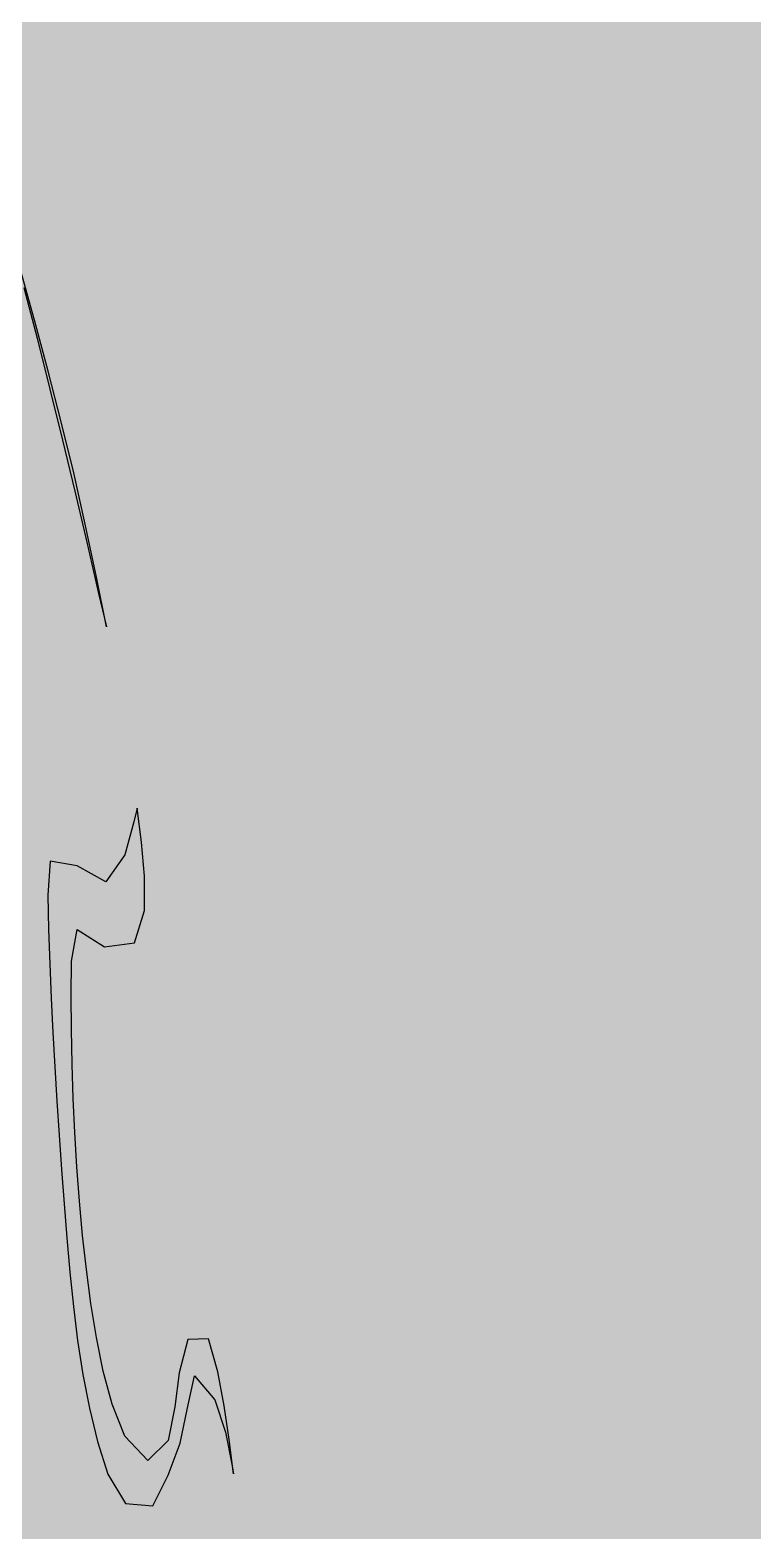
# Model space of a CAD drawing. Extents: x 0 to 1501, y 0 to 1722.
# Drawn here: x 133.03 to 136.05, y 1691.97 to 1698.25 of the extents above; entities that cross this region are included whole.
import ezdxf

# ---------------------------------------------------------------- set-up
doc = ezdxf.new("R2010")
doc.units = 0

msp = doc.modelspace()

# ---------------------------------------------------------------- hatches: boundary and pattern name
at = {"true_color": 0xf8f9fa}
msp.add_hatch(color=256, dxfattribs=at).paths.add_polyline_path([(0, 1722), (1280, 1722), (1280, 1002), (0, 1002)], flags=0)
at = {"true_color": 0xffffff}
msp.add_hatch(color=256, dxfattribs=at).paths.add_polyline_path([(0, 1722), (1280, 1722), (1280, 1656), (0, 1656)], flags=0)
at = {"true_color": 0x232323}
for points in [[(132.6735, 1697.975), (132.8182, 1697.8095), (132.8834, 1697.5998), (132.9441, 1697.3885), (133.002, 1697.1765), (133.0577, 1696.9639), (133.1116, 1696.7508), (133.1641, 1696.5373), (133.2153, 1696.3235), (133.2654, 1696.1095), (133.3146, 1695.8953), (133.348, 1695.7553), (133.3046, 1695.9708), (133.2594, 1696.1859), (133.2108, 1696.4003), (133.159, 1696.6139), (133.1045, 1696.8268), (133.0474, 1697.0391), (132.9879, 1697.2507), (132.9262, 1697.4616), (132.8624, 1697.672), (132.7703, 1697.8668), (132.6688, 1698.0498), (132.6535, 1698.2691), (132.5925, 1698.4786), (132.5174, 1698.6852), (132.4407, 1698.8912), (132.3629, 1699.0968), (132.2839, 1699.3019), (132.2041, 1699.5067), (132.1236, 1699.7112), (132.0437, 1699.916), (131.9663, 1700.1217), (131.8918, 1700.3285), (131.8213, 1700.5367), (131.7569, 1700.7469), (131.7285, 1700.9612), (131.7895, 1701.1464), (131.7325, 1701.3586), (131.6631, 1701.5672), (131.5888, 1701.774), (131.5098, 1701.9791), (131.4215, 1702.1804), (131.3544, 1702.3178), (131.4459, 1702.1179), (131.5311, 1701.9153), (131.6068, 1701.7091), (131.6478, 1701.4954), (131.6189, 1701.2783), (131.6007, 1701.0765), (131.6684, 1700.8674), (131.7456, 1700.6616), (131.8272, 1700.4576), (131.9073, 1700.2529), (131.9873, 1700.0481), (132.0671, 1699.8433), (132.1466, 1699.6384), (132.226, 1699.4334), (132.3051, 1699.2283), (132.3839, 1699.0231), (132.4624, 1698.8178), (132.5405, 1698.6124), (132.6181, 1698.4067), (132.6576, 1698.1925), (132.6735, 1697.975)], [(133.225, 1694.4885), (133.34, 1694.4157), (133.4659, 1694.4315), (133.5069, 1694.567), (133.5065, 1694.7107), (133.4943, 1694.854), (133.4765, 1694.9967), (133.4621, 1694.9393), (133.4253, 1694.8006), (133.3453, 1694.687), (133.2254, 1694.7552), (133.1124, 1694.7743), (133.1032, 1694.6318), (133.106, 1694.488), (133.1107, 1694.3443), (133.1166, 1694.2006), (133.1236, 1694.057), (133.1314, 1693.9134), (133.1401, 1693.7698), (133.1494, 1693.6263), (133.1597, 1693.4829), (133.1706, 1693.3395), (133.1825, 1693.1962), (133.1953, 1693.053), (133.2093, 1692.9098), (133.2263, 1692.767), (133.2484, 1692.625), (133.2763, 1692.4839), (133.3107, 1692.3443), (133.3536, 1692.2072), (133.4281, 1692.0843), (133.5421, 1692.0742), (133.6066, 1692.2024), (133.6558, 1692.3375), (133.6862, 1692.4781), (133.7165, 1692.6186), (133.8007, 1692.5191), (133.8459, 1692.3828), (133.8733, 1692.2416), (133.8798, 1692.2091), (133.8616, 1692.3518), (133.8401, 1692.4939), (133.8137, 1692.6353), (133.7755, 1692.7738), (133.6882, 1692.7705), (133.6524, 1692.6314), (133.6337, 1692.4889), (133.6061, 1692.3479), (133.5209, 1692.2643), (133.4243, 1692.3664), (133.3711, 1692.4998), (133.3341, 1692.6387), (133.3058, 1692.7797), (133.283, 1692.9217), (133.2641, 1693.0643), (133.2481, 1693.2072), (133.2349, 1693.3504), (133.2241, 1693.4938), (133.2154, 1693.6373), (133.2088, 1693.781), (133.2041, 1693.9247), (133.2013, 1694.0685), (133.2004, 1694.2123), (133.2016, 1694.3561), (133.225, 1694.4885)]]:
    msp.add_hatch(color=256, dxfattribs=at).paths.add_polyline_path(points, flags=0)

# ---------------------------------------------------------------- linework, layer by layer
msp.add_lwpolyline([(133.002, 1697.1765), (133.0577, 1696.9639), (133.1116, 1696.7508), (133.1641, 1696.5373), (133.2153, 1696.3235), (133.2654, 1696.1095), (133.3146, 1695.8953), (133.348, 1695.7553), (133.3046, 1695.9708), (133.2594, 1696.1859), (133.2108, 1696.4003), (133.159, 1696.6139), (133.1045, 1696.8268), (133.0474, 1697.0391), (132.9879, 1697.2507)], dxfattribs=at)
msp.add_lwpolyline([(133.225, 1694.4885), (133.34, 1694.4157), (133.4659, 1694.4315), (133.5069, 1694.567), (133.5065, 1694.7107), (133.4943, 1694.854), (133.4765, 1694.9967), (133.4621, 1694.9393), (133.4253, 1694.8006), (133.3453, 1694.687), (133.2254, 1694.7552), (133.1124, 1694.7743), (133.1032, 1694.6318), (133.106, 1694.488), (133.1107, 1694.3443), (133.1166, 1694.2006), (133.1236, 1694.057), (133.1314, 1693.9134), (133.1401, 1693.7698), (133.1494, 1693.6263), (133.1597, 1693.4829), (133.1706, 1693.3395), (133.1825, 1693.1962), (133.1953, 1693.053), (133.2093, 1692.9098), (133.2263, 1692.767), (133.2484, 1692.625), (133.2763, 1692.4839), (133.3107, 1692.3443), (133.3536, 1692.2072), (133.4281, 1692.0843), (133.5421, 1692.0742), (133.6066, 1692.2024), (133.6558, 1692.3375), (133.6862, 1692.4781), (133.7165, 1692.6186), (133.8007, 1692.5191), (133.8459, 1692.3828), (133.8733, 1692.2416), (133.8798, 1692.2091), (133.8616, 1692.3518), (133.8401, 1692.4939), (133.8137, 1692.6353), (133.7755, 1692.7738), (133.6882, 1692.7705), (133.6524, 1692.6314), (133.6337, 1692.4889), (133.6061, 1692.3479), (133.5209, 1692.2643), (133.4243, 1692.3664), (133.3711, 1692.4998), (133.3341, 1692.6387), (133.3058, 1692.7797), (133.283, 1692.9217), (133.2641, 1693.0643), (133.2481, 1693.2072), (133.2349, 1693.3504), (133.2241, 1693.4938), (133.2154, 1693.6373), (133.2088, 1693.781), (133.2041, 1693.9247), (133.2013, 1694.0685), (133.2004, 1694.2123), (133.2016, 1694.3561), (133.225, 1694.4885)], close=True, dxfattribs=at)

doc.saveas('drawing.dxf')
